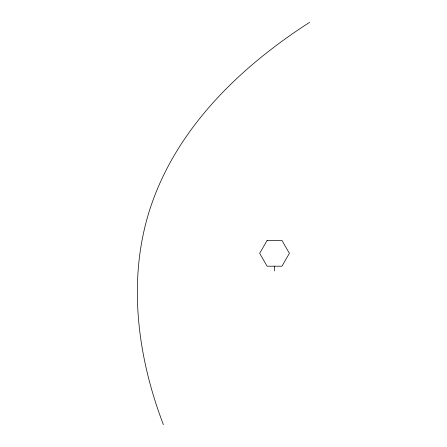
<?xml version="1.0" encoding="UTF-8"?>
<svg xmlns="http://www.w3.org/2000/svg" width="447" height="447" viewBox="0 0 447 447"><rect width="100%" height="100%" fill="white"/><g stroke="black" fill="none" stroke-linecap="round" stroke-linejoin="round"><path stroke-width="0.67" d="M309.603 22.35C242.604 65.435 181.057 123.707 153.097 199.982C126.395 272.726 136.206 353.583 163.39 424.65M274.531 266.2L274.531 270.927M267.105 240.48L259.685 253.337L267.105 266.2L281.956 266.2L289.382 253.337L281.956 240.48L267.105 240.48"/></g></svg>
